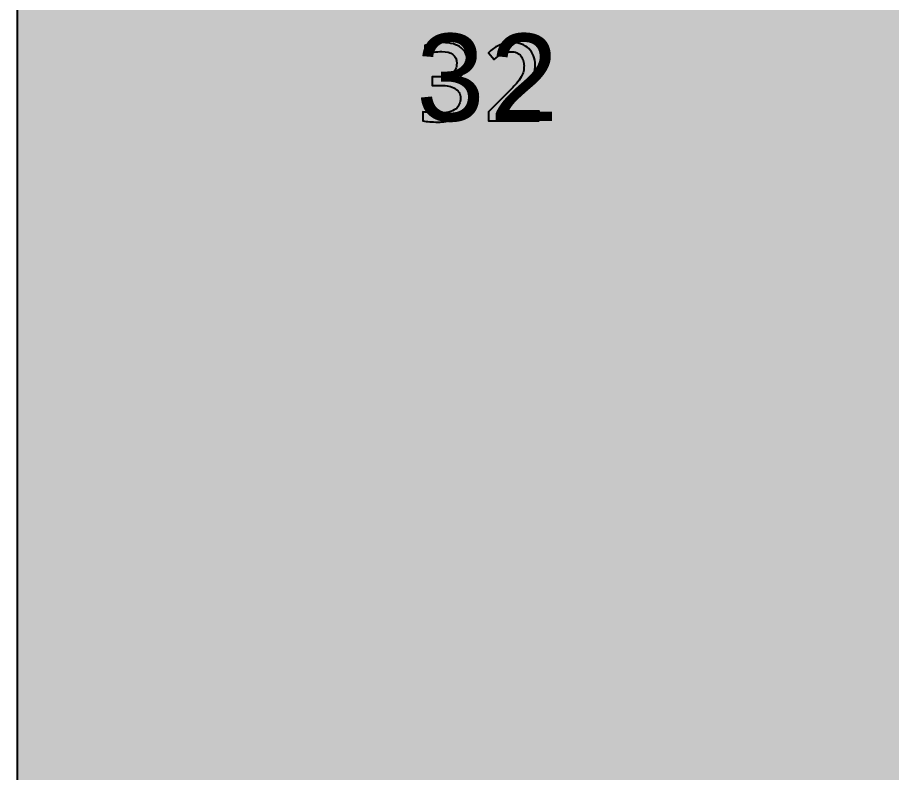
# Model space of a CAD drawing. Extents: x -322 to -166, y -2 to 94.
# Drawn here: x -321.73 to -303.18, y 17.87 to 33.89 of the extents above; entities that cross this region are included whole.
import ezdxf

# ---------------------------------------------------------------- set-up
doc = ezdxf.new("R2010")
doc.units = 0
doc.header["$MEASUREMENT"] = 0
doc.layers.add('MASK', color=7, linetype='CONTINUOUS')
doc.styles.add('0', font='consola.ttf', dxfattribs={"height": 1})

msp = doc.modelspace()

# ---------------------------------------------------------------- hatches: boundary and pattern name
at = {"layer": 'MASK'}
h = msp.add_hatch(color=18, dxfattribs=at)
edge = h.paths.add_edge_path()
edge.add_spline(control_points=[(-279.9318, -1.4633), (-279.9318, -1.4633), (-250.5297, -1.4633), (-250.5297, -1.4633), (-249.7335, -1.4628), (-248.9702, -1.146), (-248.4076, -0.5827), (-247.845, -0.0194), (-247.5292, 0.7405), (-247.5297, 1.5367), (-247.5297, 1.5367), (-247.5297, 90.5367), (-247.5297, 90.5367), (-247.5302, 91.3329), (-247.847, 92.0962), (-248.4103, 92.6588), (-248.9736, 93.2214), (-249.7335, 93.5372), (-250.5297, 93.5367), (-250.5297, 93.5367), (-318.7297, 93.5367), (-318.7297, 93.5367), (-319.5259, 93.5362), (-320.2892, 93.2194), (-320.8518, 92.6561), (-321.4144, 92.0928), (-321.7302, 91.3329), (-321.7297, 90.5367), (-321.7297, 90.5367), (-321.7297, 1.5367), (-321.7297, 1.5367), (-321.7292, 0.7405), (-321.4124, -0.0228), (-320.8491, -0.5854), (-320.2858, -1.148), (-319.5259, -1.4638), (-318.7297, -1.4633), (-318.7297, -1.4633), (-279.9318, -1.4633), (-279.9318, -1.4633)], knot_values=[0, 0, 0, 0, 0.0769231, 0.0769231, 0.0769231, 0.1538462, 0.1538462, 0.1538462, 0.2307692, 0.2307692, 0.2307692, 0.3076923, 0.3076923, 0.3076923, 0.3846154, 0.3846154, 0.3846154, 0.4615385, 0.4615385, 0.4615385, 0.5384615, 0.5384615, 0.5384615, 0.6153846, 0.6153846, 0.6153846, 0.6923077, 0.6923077, 0.6923077, 0.7692308, 0.7692308, 0.7692308, 0.8461538, 0.8461538, 0.8461538, 0.9230769, 0.9230769, 0.9230769, 1, 1, 1, 1], degree=3, periodic=1)
h = msp.add_hatch(color=18, dxfattribs=at)
edge = h.paths.add_edge_path()
edge.add_spline(control_points=[(-312.0996, 32.1913), (-312.0996, 32.1194), (-312.1141, 32.0517), (-312.1437, 31.9888), (-312.1728, 31.9254), (-312.2165, 31.8702), (-312.2752, 31.8226), (-312.3338, 31.7755), (-312.4075, 31.7383), (-312.4961, 31.7109), (-312.5848, 31.6839), (-312.688, 31.6702), (-312.8062, 31.6702), (-312.8713, 31.6702), (-312.9299, 31.6723), (-312.9817, 31.6766), (-313.0336, 31.6809), (-313.082, 31.6864), (-313.1273, 31.6933), (-313.1273, 31.6933), (-313.1273, 31.8886), (-313.1273, 31.8886), (-313.0755, 31.8796), (-313.0207, 31.8727), (-312.9629, 31.8676), (-312.9055, 31.8629), (-312.8464, 31.8603), (-312.786, 31.8603), (-312.7043, 31.8603), (-312.634, 31.8676), (-312.5762, 31.8822), (-312.518, 31.8967), (-312.4704, 31.9181), (-312.4336, 31.9455), (-312.3968, 31.9734), (-312.3702, 32.0068), (-312.3535, 32.0462), (-312.3368, 32.0851), (-312.3283, 32.1297), (-312.3283, 32.1789), (-312.3283, 32.2243), (-312.3381, 32.2633), (-312.3582, 32.2967), (-312.3784, 32.3305), (-312.4066, 32.3583), (-312.443, 32.381), (-312.4794, 32.4037), (-312.5231, 32.4204), (-312.5736, 32.4316), (-312.6242, 32.4431), (-312.6798, 32.4487), (-312.7398, 32.4487), (-312.7398, 32.4487), (-312.9269, 32.4487), (-312.9269, 32.4487), (-312.9269, 32.4487), (-312.9269, 32.6286), (-312.9269, 32.6286), (-312.9269, 32.6286), (-312.7372, 32.6286), (-312.7372, 32.6286), (-312.6876, 32.6286), (-312.6426, 32.635), (-312.6019, 32.6478), (-312.5612, 32.6611), (-312.5265, 32.6795), (-312.4978, 32.7035), (-312.4687, 32.7279), (-312.4465, 32.7579), (-312.431, 32.793), (-312.4156, 32.8285), (-312.4079, 32.8688), (-312.4079, 32.9138), (-312.4079, 33.0016), (-312.4349, 33.0654), (-312.4884, 33.1056), (-312.542, 33.1454), (-312.6207, 33.1656), (-312.7244, 33.1656), (-312.7796, 33.1656), (-312.8366, 33.1604), (-312.8952, 33.1497), (-312.9539, 33.139), (-313.0169, 33.1227), (-313.0837, 33.1013), (-313.0837, 33.1013), (-313.0837, 33.2915), (-313.0837, 33.2915), (-313.0554, 33.3017), (-313.025, 33.3107), (-312.9929, 33.3184), (-312.9603, 33.3266), (-312.9282, 33.3334), (-312.8961, 33.3386), (-312.864, 33.3441), (-312.8319, 33.3484), (-312.8002, 33.3514), (-312.7685, 33.3544), (-312.7377, 33.3557), (-312.7085, 33.3557), (-312.6216, 33.3557), (-312.545, 33.3463), (-312.479, 33.3274), (-312.4131, 33.3086), (-312.3578, 33.2816), (-312.3133, 33.2465), (-312.2692, 33.2114), (-312.2358, 33.169), (-312.2131, 33.1189), (-312.1904, 33.0684), (-312.1792, 33.0123), (-312.1792, 32.9493), (-312.1792, 32.856), (-312.2032, 32.7772), (-312.2512, 32.7138), (-312.2996, 32.65), (-312.3651, 32.5994), (-312.449, 32.5618), (-312.4062, 32.5553), (-312.3642, 32.5416), (-312.3227, 32.5219), (-312.2812, 32.5018), (-312.2439, 32.4757), (-312.2109, 32.4444), (-312.1775, 32.4132), (-312.151, 32.3759), (-312.1304, 32.3335), (-312.1099, 32.2907), (-312.0996, 32.2432), (-312.0996, 32.1913)], knot_values=[0, 0, 0, 0, 0.0232558, 0.0232558, 0.0232558, 0.0465116, 0.0465116, 0.0465116, 0.0697674, 0.0697674, 0.0697674, 0.0930233, 0.0930233, 0.0930233, 0.1162791, 0.1162791, 0.1162791, 0.1395349, 0.1395349, 0.1395349, 0.1627907, 0.1627907, 0.1627907, 0.1860465, 0.1860465, 0.1860465, 0.2093023, 0.2093023, 0.2093023, 0.2325581, 0.2325581, 0.2325581, 0.255814, 0.255814, 0.255814, 0.2790698, 0.2790698, 0.2790698, 0.3023256, 0.3023256, 0.3023256, 0.3255814, 0.3255814, 0.3255814, 0.3488372, 0.3488372, 0.3488372, 0.372093, 0.372093, 0.372093, 0.3953488, 0.3953488, 0.3953488, 0.4186047, 0.4186047, 0.4186047, 0.4418605, 0.4418605, 0.4418605, 0.4651163, 0.4651163, 0.4651163, 0.4883721, 0.4883721, 0.4883721, 0.5116279, 0.5116279, 0.5116279, 0.5348837, 0.5348837, 0.5348837, 0.5581395, 0.5581395, 0.5581395, 0.5813953, 0.5813953, 0.5813953, 0.6046512, 0.6046512, 0.6046512, 0.627907, 0.627907, 0.627907, 0.6511628, 0.6511628, 0.6511628, 0.6744186, 0.6744186, 0.6744186, 0.6976744, 0.6976744, 0.6976744, 0.7209302, 0.7209302, 0.7209302, 0.744186, 0.744186, 0.744186, 0.7674419, 0.7674419, 0.7674419, 0.7906977, 0.7906977, 0.7906977, 0.8139535, 0.8139535, 0.8139535, 0.8372093, 0.8372093, 0.8372093, 0.8604651, 0.8604651, 0.8604651, 0.8837209, 0.8837209, 0.8837209, 0.9069767, 0.9069767, 0.9069767, 0.9302326, 0.9302326, 0.9302326, 0.9534884, 0.9534884, 0.9534884, 0.9767442, 0.9767442, 0.9767442, 1, 1, 1, 1], degree=3, periodic=1)
h = msp.add_hatch(color=18, dxfattribs=at)
edge = h.paths.add_edge_path()
edge.add_spline(control_points=[(-310.6561, 31.6933), (-310.6561, 31.6933), (-311.7352, 31.6933), (-311.7352, 31.6933), (-311.7352, 31.6933), (-311.7352, 31.889), (-311.7352, 31.889), (-311.7352, 31.889), (-311.3117, 32.3104), (-311.3117, 32.3104), (-311.2423, 32.3793), (-311.1862, 32.4384), (-311.1425, 32.4885), (-311.0993, 32.5391), (-311.0654, 32.5849), (-311.041, 32.626), (-311.0171, 32.6675), (-311.0008, 32.7065), (-310.9922, 32.7433), (-310.9841, 32.7802), (-310.9798, 32.82), (-310.9798, 32.8628), (-310.9798, 32.9031), (-310.9854, 32.9412), (-310.9961, 32.9776), (-311.0072, 33.014), (-311.0239, 33.0461), (-311.0462, 33.0739), (-311.0689, 33.1013), (-311.098, 33.1232), (-311.134, 33.139), (-311.1699, 33.1549), (-311.2132, 33.163), (-311.2633, 33.163), (-311.3327, 33.163), (-311.396, 33.1476), (-311.453, 33.1163), (-311.5095, 33.0855), (-311.5618, 33.0452), (-311.6097, 32.996), (-311.6097, 32.996), (-311.7301, 33.1403), (-311.7301, 33.1403), (-311.668, 33.2054), (-311.5969, 33.2576), (-311.5159, 33.2966), (-311.4354, 33.336), (-311.3412, 33.3557), (-311.2342, 33.3557), (-311.1614, 33.3557), (-311.095, 33.345), (-311.0355, 33.3232), (-310.9755, 33.3013), (-310.9237, 33.2701), (-310.88, 33.2289), (-310.8368, 33.1878), (-310.8029, 33.1377), (-310.7794, 33.0782), (-310.7554, 33.0191), (-310.7434, 32.9523), (-310.7434, 32.8778), (-310.7434, 32.8148), (-310.752, 32.7566), (-310.7687, 32.7031), (-310.7854, 32.6495), (-310.8106, 32.5964), (-310.8445, 32.5433), (-310.8783, 32.4902), (-310.9211, 32.435), (-310.9725, 32.378), (-311.0239, 32.3215), (-311.0847, 32.259), (-311.1549, 32.1913), (-311.1549, 32.1913), (-311.4526, 31.9014), (-311.4526, 31.9014), (-311.4526, 31.9014), (-310.6561, 31.9014), (-310.6561, 31.9014), (-310.6561, 31.9014), (-310.6561, 31.6933), (-310.6561, 31.6933)], knot_values=[0, 0, 0, 0, 0.037037, 0.037037, 0.037037, 0.0740741, 0.0740741, 0.0740741, 0.1111111, 0.1111111, 0.1111111, 0.1481481, 0.1481481, 0.1481481, 0.1851852, 0.1851852, 0.1851852, 0.2222222, 0.2222222, 0.2222222, 0.2592593, 0.2592593, 0.2592593, 0.2962963, 0.2962963, 0.2962963, 0.3333333, 0.3333333, 0.3333333, 0.3703704, 0.3703704, 0.3703704, 0.4074074, 0.4074074, 0.4074074, 0.4444444, 0.4444444, 0.4444444, 0.4814815, 0.4814815, 0.4814815, 0.5185185, 0.5185185, 0.5185185, 0.5555556, 0.5555556, 0.5555556, 0.5925926, 0.5925926, 0.5925926, 0.6296296, 0.6296296, 0.6296296, 0.6666667, 0.6666667, 0.6666667, 0.7037037, 0.7037037, 0.7037037, 0.7407407, 0.7407407, 0.7407407, 0.7777778, 0.7777778, 0.7777778, 0.8148148, 0.8148148, 0.8148148, 0.8518519, 0.8518519, 0.8518519, 0.8888889, 0.8888889, 0.8888889, 0.9259259, 0.9259259, 0.9259259, 0.962963, 0.962963, 0.962963, 1, 1, 1, 1], degree=3, periodic=1)

# ---------------------------------------------------------------- linework, layer by layer
for points, knots in [([(-279.9318, -1.4633), (-279.9318, -1.4633), (-250.5297, -1.4633), (-250.5297, -1.4633), (-249.7335, -1.4628), (-248.9702, -1.146), (-248.4076, -0.5827), (-247.845, -0.0194), (-247.5292, 0.7405), (-247.5297, 1.5367), (-247.5297, 1.5367), (-247.5297, 90.5367), (-247.5297, 90.5367), (-247.5302, 91.3329), (-247.847, 92.0962), (-248.4103, 92.6588), (-248.9736, 93.2214), (-249.7335, 93.5372), (-250.5297, 93.5367), (-250.5297, 93.5367), (-318.7297, 93.5367), (-318.7297, 93.5367), (-319.5259, 93.5362), (-320.2892, 93.2194), (-320.8518, 92.6561), (-321.4144, 92.0928), (-321.7302, 91.3329), (-321.7297, 90.5367), (-321.7297, 90.5367), (-321.7297, 1.5367), (-321.7297, 1.5367), (-321.7292, 0.7405), (-321.4124, -0.0228), (-320.8491, -0.5854), (-320.2858, -1.148), (-319.5259, -1.4638), (-318.7297, -1.4633), (-318.7297, -1.4633), (-279.9318, -1.4633), (-279.9318, -1.4633)], [0, 0, 0, 0, 0.0769231, 0.0769231, 0.0769231, 0.1538462, 0.1538462, 0.1538462, 0.2307692, 0.2307692, 0.2307692, 0.3076923, 0.3076923, 0.3076923, 0.3846154, 0.3846154, 0.3846154, 0.4615385, 0.4615385, 0.4615385, 0.5384615, 0.5384615, 0.5384615, 0.6153846, 0.6153846, 0.6153846, 0.6923077, 0.6923077, 0.6923077, 0.7692308, 0.7692308, 0.7692308, 0.8461538, 0.8461538, 0.8461538, 0.9230769, 0.9230769, 0.9230769, 1, 1, 1, 1]), ([(-312.0996, 32.1913), (-312.0996, 32.1194), (-312.1141, 32.0517), (-312.1437, 31.9888), (-312.1728, 31.9254), (-312.2165, 31.8702), (-312.2752, 31.8226), (-312.3338, 31.7755), (-312.4075, 31.7383), (-312.4961, 31.7109), (-312.5848, 31.6839), (-312.688, 31.6702), (-312.8062, 31.6702), (-312.8713, 31.6702), (-312.9299, 31.6723), (-312.9817, 31.6766), (-313.0336, 31.6809), (-313.082, 31.6864), (-313.1273, 31.6933), (-313.1273, 31.6933), (-313.1273, 31.8886), (-313.1273, 31.8886), (-313.0755, 31.8796), (-313.0207, 31.8727), (-312.9629, 31.8676), (-312.9055, 31.8629), (-312.8464, 31.8603), (-312.786, 31.8603), (-312.7043, 31.8603), (-312.634, 31.8676), (-312.5762, 31.8822), (-312.518, 31.8967), (-312.4704, 31.9181), (-312.4336, 31.9455), (-312.3968, 31.9734), (-312.3702, 32.0068), (-312.3535, 32.0462), (-312.3368, 32.0851), (-312.3283, 32.1297), (-312.3283, 32.1789), (-312.3283, 32.2243), (-312.3381, 32.2633), (-312.3582, 32.2967), (-312.3784, 32.3305), (-312.4066, 32.3583), (-312.443, 32.381), (-312.4794, 32.4037), (-312.5231, 32.4204), (-312.5736, 32.4316), (-312.6242, 32.4431), (-312.6798, 32.4487), (-312.7398, 32.4487), (-312.7398, 32.4487), (-312.9269, 32.4487), (-312.9269, 32.4487), (-312.9269, 32.4487), (-312.9269, 32.6286), (-312.9269, 32.6286), (-312.9269, 32.6286), (-312.7372, 32.6286), (-312.7372, 32.6286), (-312.6876, 32.6286), (-312.6426, 32.635), (-312.6019, 32.6478), (-312.5612, 32.6611), (-312.5265, 32.6795), (-312.4978, 32.7035), (-312.4687, 32.7279), (-312.4465, 32.7579), (-312.431, 32.793), (-312.4156, 32.8285), (-312.4079, 32.8688), (-312.4079, 32.9138), (-312.4079, 33.0016), (-312.4349, 33.0654), (-312.4884, 33.1056), (-312.542, 33.1454), (-312.6207, 33.1656), (-312.7244, 33.1656), (-312.7796, 33.1656), (-312.8366, 33.1604), (-312.8952, 33.1497), (-312.9539, 33.139), (-313.0169, 33.1227), (-313.0837, 33.1013), (-313.0837, 33.1013), (-313.0837, 33.2915), (-313.0837, 33.2915), (-313.0554, 33.3017), (-313.025, 33.3107), (-312.9929, 33.3184), (-312.9603, 33.3266), (-312.9282, 33.3334), (-312.8961, 33.3386), (-312.864, 33.3441), (-312.8319, 33.3484), (-312.8002, 33.3514), (-312.7685, 33.3544), (-312.7377, 33.3557), (-312.7085, 33.3557), (-312.6216, 33.3557), (-312.545, 33.3463), (-312.479, 33.3274), (-312.4131, 33.3086), (-312.3578, 33.2816), (-312.3133, 33.2465), (-312.2692, 33.2114), (-312.2358, 33.169), (-312.2131, 33.1189), (-312.1904, 33.0684), (-312.1792, 33.0123), (-312.1792, 32.9493), (-312.1792, 32.856), (-312.2032, 32.7772), (-312.2512, 32.7138), (-312.2996, 32.65), (-312.3651, 32.5994), (-312.449, 32.5618), (-312.4062, 32.5553), (-312.3642, 32.5416), (-312.3227, 32.5219), (-312.2812, 32.5018), (-312.2439, 32.4757), (-312.2109, 32.4444), (-312.1775, 32.4132), (-312.151, 32.3759), (-312.1304, 32.3335), (-312.1099, 32.2907), (-312.0996, 32.2432), (-312.0996, 32.1913)], [0, 0, 0, 0, 0.0232558, 0.0232558, 0.0232558, 0.0465116, 0.0465116, 0.0465116, 0.0697674, 0.0697674, 0.0697674, 0.0930233, 0.0930233, 0.0930233, 0.1162791, 0.1162791, 0.1162791, 0.1395349, 0.1395349, 0.1395349, 0.1627907, 0.1627907, 0.1627907, 0.1860465, 0.1860465, 0.1860465, 0.2093023, 0.2093023, 0.2093023, 0.2325581, 0.2325581, 0.2325581, 0.255814, 0.255814, 0.255814, 0.2790698, 0.2790698, 0.2790698, 0.3023256, 0.3023256, 0.3023256, 0.3255814, 0.3255814, 0.3255814, 0.3488372, 0.3488372, 0.3488372, 0.372093, 0.372093, 0.372093, 0.3953488, 0.3953488, 0.3953488, 0.4186047, 0.4186047, 0.4186047, 0.4418605, 0.4418605, 0.4418605, 0.4651163, 0.4651163, 0.4651163, 0.4883721, 0.4883721, 0.4883721, 0.5116279, 0.5116279, 0.5116279, 0.5348837, 0.5348837, 0.5348837, 0.5581395, 0.5581395, 0.5581395, 0.5813953, 0.5813953, 0.5813953, 0.6046512, 0.6046512, 0.6046512, 0.627907, 0.627907, 0.627907, 0.6511628, 0.6511628, 0.6511628, 0.6744186, 0.6744186, 0.6744186, 0.6976744, 0.6976744, 0.6976744, 0.7209302, 0.7209302, 0.7209302, 0.744186, 0.744186, 0.744186, 0.7674419, 0.7674419, 0.7674419, 0.7906977, 0.7906977, 0.7906977, 0.8139535, 0.8139535, 0.8139535, 0.8372093, 0.8372093, 0.8372093, 0.8604651, 0.8604651, 0.8604651, 0.8837209, 0.8837209, 0.8837209, 0.9069767, 0.9069767, 0.9069767, 0.9302326, 0.9302326, 0.9302326, 0.9534884, 0.9534884, 0.9534884, 0.9767442, 0.9767442, 0.9767442, 1, 1, 1, 1]), ([(-310.6561, 31.6933), (-310.6561, 31.6933), (-311.7352, 31.6933), (-311.7352, 31.6933), (-311.7352, 31.6933), (-311.7352, 31.889), (-311.7352, 31.889), (-311.7352, 31.889), (-311.3117, 32.3104), (-311.3117, 32.3104), (-311.2423, 32.3793), (-311.1862, 32.4384), (-311.1425, 32.4885), (-311.0993, 32.5391), (-311.0654, 32.5849), (-311.041, 32.626), (-311.0171, 32.6675), (-311.0008, 32.7065), (-310.9922, 32.7433), (-310.9841, 32.7802), (-310.9798, 32.82), (-310.9798, 32.8628), (-310.9798, 32.9031), (-310.9854, 32.9412), (-310.9961, 32.9776), (-311.0072, 33.014), (-311.0239, 33.0461), (-311.0462, 33.0739), (-311.0689, 33.1013), (-311.098, 33.1232), (-311.134, 33.139), (-311.1699, 33.1549), (-311.2132, 33.163), (-311.2633, 33.163), (-311.3327, 33.163), (-311.396, 33.1476), (-311.453, 33.1163), (-311.5095, 33.0855), (-311.5618, 33.0452), (-311.6097, 32.996), (-311.6097, 32.996), (-311.7301, 33.1403), (-311.7301, 33.1403), (-311.668, 33.2054), (-311.5969, 33.2576), (-311.5159, 33.2966), (-311.4354, 33.336), (-311.3412, 33.3557), (-311.2342, 33.3557), (-311.1614, 33.3557), (-311.095, 33.345), (-311.0355, 33.3232), (-310.9755, 33.3013), (-310.9237, 33.2701), (-310.88, 33.2289), (-310.8368, 33.1878), (-310.8029, 33.1377), (-310.7794, 33.0782), (-310.7554, 33.0191), (-310.7434, 32.9523), (-310.7434, 32.8778), (-310.7434, 32.8148), (-310.752, 32.7566), (-310.7687, 32.7031), (-310.7854, 32.6495), (-310.8106, 32.5964), (-310.8445, 32.5433), (-310.8783, 32.4902), (-310.9211, 32.435), (-310.9725, 32.378), (-311.0239, 32.3215), (-311.0847, 32.259), (-311.1549, 32.1913), (-311.1549, 32.1913), (-311.4526, 31.9014), (-311.4526, 31.9014), (-311.4526, 31.9014), (-310.6561, 31.9014), (-310.6561, 31.9014), (-310.6561, 31.9014), (-310.6561, 31.6933), (-310.6561, 31.6933)], [0, 0, 0, 0, 0.037037, 0.037037, 0.037037, 0.0740741, 0.0740741, 0.0740741, 0.1111111, 0.1111111, 0.1111111, 0.1481481, 0.1481481, 0.1481481, 0.1851852, 0.1851852, 0.1851852, 0.2222222, 0.2222222, 0.2222222, 0.2592593, 0.2592593, 0.2592593, 0.2962963, 0.2962963, 0.2962963, 0.3333333, 0.3333333, 0.3333333, 0.3703704, 0.3703704, 0.3703704, 0.4074074, 0.4074074, 0.4074074, 0.4444444, 0.4444444, 0.4444444, 0.4814815, 0.4814815, 0.4814815, 0.5185185, 0.5185185, 0.5185185, 0.5555556, 0.5555556, 0.5555556, 0.5925926, 0.5925926, 0.5925926, 0.6296296, 0.6296296, 0.6296296, 0.6666667, 0.6666667, 0.6666667, 0.7037037, 0.7037037, 0.7037037, 0.7407407, 0.7407407, 0.7407407, 0.7777778, 0.7777778, 0.7777778, 0.8148148, 0.8148148, 0.8148148, 0.8518519, 0.8518519, 0.8518519, 0.8888889, 0.8888889, 0.8888889, 0.9259259, 0.9259259, 0.9259259, 0.962963, 0.962963, 0.962963, 1, 1, 1, 1])]:
    msp.add_open_spline(points, degree=3, knots=knots, dxfattribs=at)

# ---------------------------------------------------------------- texts
at = {"layer": 'MASK', "color": 7, "style": '0'}
msp.add_text('32', height=1.84997, dxfattribs=at).set_placement((-313.3329, 31.6933))

doc.saveas('drawing.dxf')
